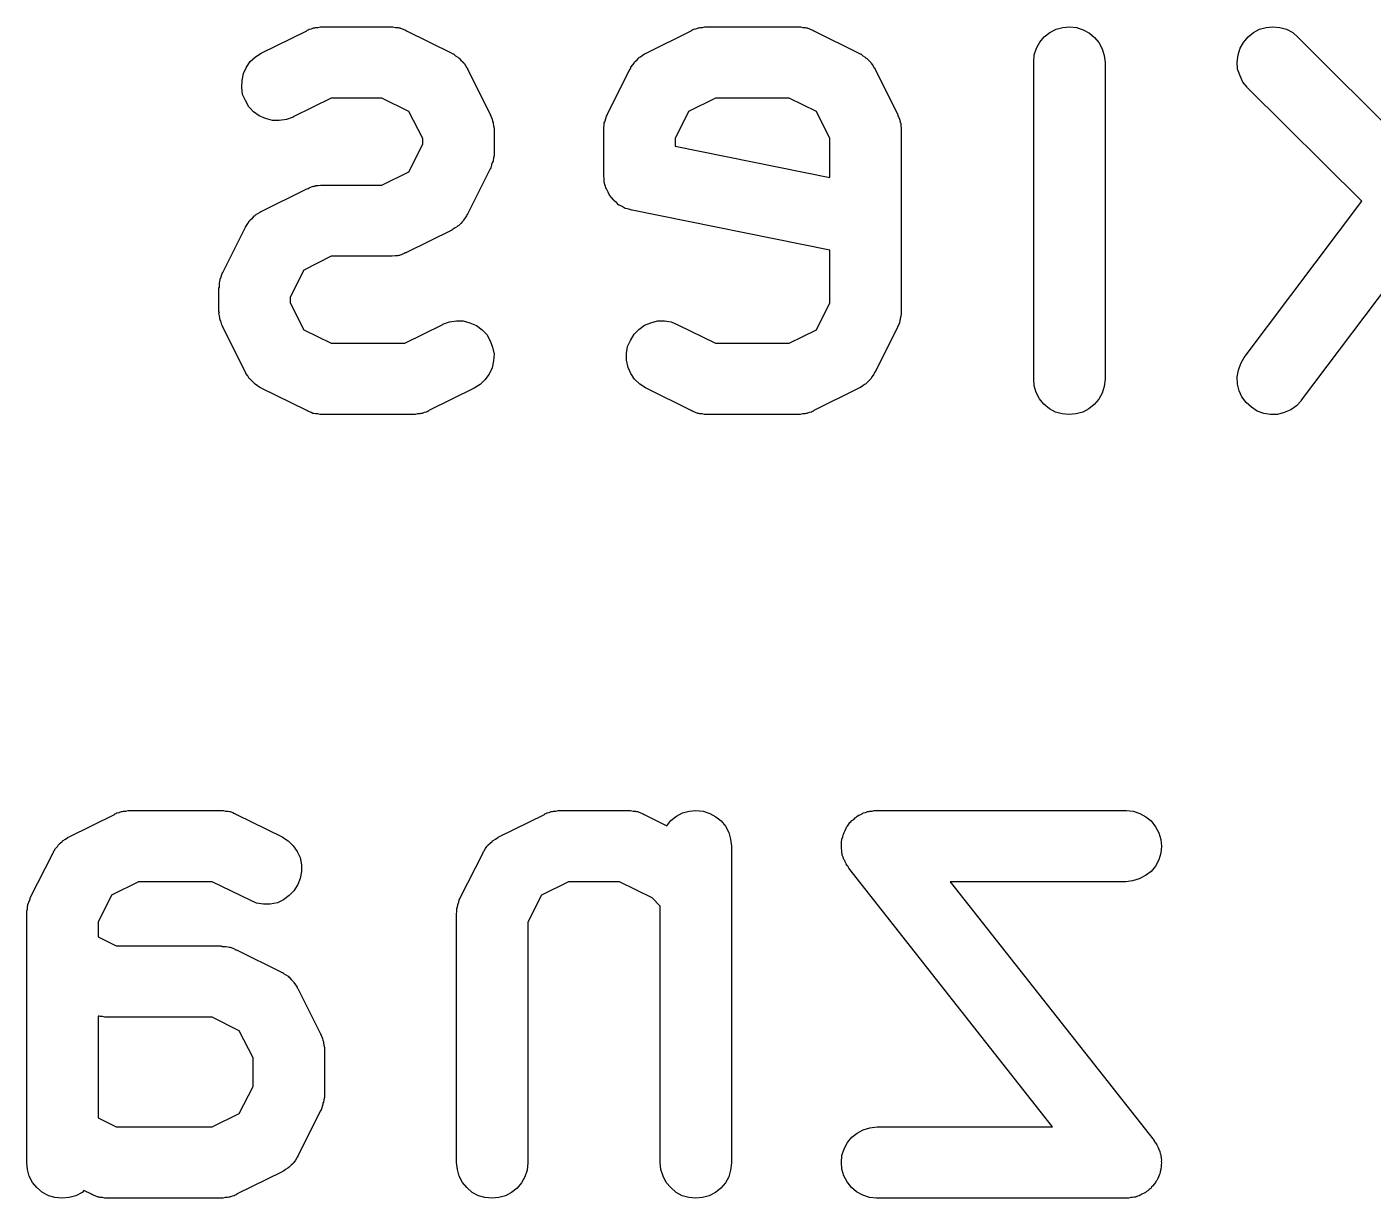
# Model space of a CAD drawing. Extents: x 131.5 to 184.4, y -145.8 to -137.7.
# Drawn here: x 153.344 to 156.177, y -142.167 to -139.701 of the extents above; entities that cross this region are included whole.
import ezdxf

# ---------------------------------------------------------------- set-up
doc = ezdxf.new("R2010")
doc.units = 0
doc.layers.add('BLACK', color=7, linetype='CONTINUOUS')

msp = doc.modelspace()

# ---------------------------------------------------------------- linework, layer by layer
at = {"layer": 'BLACK', "linetype": 'CONTINUOUS'}
for p, q in [((153.837, -139.756), (153.933, -139.709)), ((153.933, -139.709), (153.934, -139.708)), ((153.934, -139.708), (153.936, -139.707)), ((153.936, -139.707), (153.938, -139.706)), ((153.938, -139.706), (153.943, -139.705)), ((153.943, -139.705), (153.947, -139.703)), ((153.947, -139.703), (153.95, -139.703)), ((153.95, -139.703), (153.952, -139.702)), ((153.952, -139.702), (153.957, -139.702)), ((153.957, -139.702), (153.962, -139.701)), ((153.962, -139.701), (153.964, -139.701)), ((153.964, -139.701), (153.966, -139.701)), ((153.966, -139.701), (154.109, -139.701)), ((154.109, -139.701), (154.11, -139.701)), ((154.11, -139.701), (154.112, -139.701)), ((154.112, -139.701), (154.114, -139.701)), ((154.114, -139.701), (154.12, -139.702)), ((154.12, -139.702), (154.125, -139.702)), ((154.125, -139.702), (154.127, -139.703)), ((154.127, -139.703), (154.129, -139.703)), ((154.129, -139.703), (154.134, -139.705)), ((154.134, -139.705), (154.139, -139.707)), ((154.139, -139.707), (154.141, -139.708)), ((154.141, -139.708), (154.143, -139.709)), ((154.143, -139.709), (154.238, -139.756)), ((154.647, -139.756), (154.742, -139.709)), ((154.742, -139.709), (154.743, -139.708)), ((154.743, -139.708), (154.745, -139.707)), ((154.745, -139.707), (154.747, -139.706)), ((154.747, -139.706), (154.752, -139.705)), ((154.752, -139.705), (154.757, -139.703)), ((154.757, -139.703), (154.759, -139.703)), ((154.759, -139.703), (154.761, -139.702)), ((154.761, -139.702), (154.766, -139.702)), ((154.766, -139.702), (154.771, -139.701)), ((154.771, -139.701), (154.774, -139.701)), ((154.774, -139.701), (154.776, -139.701)), ((154.776, -139.701), (154.966, -139.701)), ((154.966, -139.701), (154.967, -139.701)), ((154.967, -139.701), (154.969, -139.701)), ((154.969, -139.701), (154.972, -139.701)), ((154.972, -139.701), (154.977, -139.702)), ((154.977, -139.702), (154.982, -139.702)), ((154.982, -139.702), (154.984, -139.703)), ((154.984, -139.703), (154.986, -139.703)), ((154.986, -139.703), (154.991, -139.705)), ((154.991, -139.705), (154.996, -139.707)), ((154.996, -139.707), (154.998, -139.708)), ((154.998, -139.708), (155, -139.709)), ((155, -139.709), (155.095, -139.756)), ((155.476, -139.733), (155.485, -139.722)), ((155.485, -139.722), (155.497, -139.713)), ((155.497, -139.713), (155.51, -139.706)), ((155.51, -139.706), (155.524, -139.702)), ((155.524, -139.702), (155.538, -139.701)), ((155.538, -139.701), (155.553, -139.702)), ((155.553, -139.702), (155.567, -139.707)), ((155.567, -139.707), (155.58, -139.714)), ((155.58, -139.714), (155.591, -139.723)), ((155.591, -139.723), (155.6, -139.734)), ((155.904, -139.734), (155.914, -139.722)), ((155.914, -139.722), (155.925, -139.713)), ((155.925, -139.713), (155.938, -139.706)), ((155.938, -139.706), (155.952, -139.702)), ((155.952, -139.702), (155.966, -139.701)), ((155.966, -139.701), (155.981, -139.702)), ((155.981, -139.702), (155.995, -139.706)), ((155.995, -139.706), (156.008, -139.713)), ((156.008, -139.713), (156.019, -139.723)), ((156.019, -139.723), (156.272, -139.976)), ((155.464, -139.76), (155.469, -139.746)), ((155.469, -139.746), (155.476, -139.733)), ((155.6, -139.734), (155.607, -139.747)), ((155.607, -139.747), (155.611, -139.761)), ((155.893, -139.76), (155.897, -139.746)), ((155.897, -139.746), (155.904, -139.734)), ((153.806, -139.786), (153.814, -139.774)), ((153.814, -139.774), (153.825, -139.764)), ((153.825, -139.764), (153.837, -139.756)), ((154.238, -139.756), (154.239, -139.757)), ((154.239, -139.757), (154.24, -139.758)), ((154.24, -139.758), (154.242, -139.758)), ((154.242, -139.758), (154.246, -139.762)), ((154.246, -139.762), (154.251, -139.765)), ((154.251, -139.765), (154.252, -139.766)), ((154.252, -139.766), (154.254, -139.767)), ((154.254, -139.767), (154.257, -139.771)), ((154.257, -139.771), (154.262, -139.775)), ((154.262, -139.775), (154.262, -139.776)), ((154.262, -139.776), (154.264, -139.777)), ((154.264, -139.777), (154.267, -139.782)), ((154.619, -139.781), (154.622, -139.777)), ((154.622, -139.777), (154.623, -139.775)), ((154.623, -139.775), (154.624, -139.774)), ((154.624, -139.774), (154.628, -139.77)), ((154.628, -139.77), (154.632, -139.766)), ((154.632, -139.766), (154.633, -139.765)), ((154.633, -139.765), (154.635, -139.764)), ((154.635, -139.764), (154.639, -139.761)), ((154.639, -139.761), (154.644, -139.758)), ((154.644, -139.758), (154.646, -139.757)), ((154.646, -139.757), (154.647, -139.756)), ((155.095, -139.756), (155.096, -139.757)), ((155.096, -139.757), (155.097, -139.758)), ((155.097, -139.758), (155.099, -139.758)), ((155.099, -139.758), (155.103, -139.762)), ((155.103, -139.762), (155.108, -139.765)), ((155.108, -139.765), (155.109, -139.766)), ((155.109, -139.766), (155.111, -139.767)), ((155.111, -139.767), (155.115, -139.771)), ((155.115, -139.771), (155.119, -139.775)), ((155.119, -139.775), (155.12, -139.776)), ((155.12, -139.776), (155.121, -139.777)), ((155.121, -139.777), (155.124, -139.782)), ((155.463, -139.775), (155.464, -139.76)), ((155.463, -139.776), (155.463, -139.775)), ((155.463, -140.442), (155.463, -139.776)), ((155.611, -139.761), (155.613, -139.776)), ((155.613, -139.776), (155.613, -140.442)), ((155.891, -139.775), (155.893, -139.76)), ((155.892, -139.79), (155.891, -139.775)), ((153.797, -139.814), (153.8, -139.799)), ((153.8, -139.799), (153.806, -139.786)), ((154.267, -139.782), (154.27, -139.787)), ((154.27, -139.787), (154.271, -139.788)), ((154.271, -139.788), (154.271, -139.79)), ((154.271, -139.79), (154.319, -139.885)), ((154.566, -139.885), (154.613, -139.79)), ((154.613, -139.79), (154.614, -139.789)), ((154.614, -139.789), (154.615, -139.787)), ((154.615, -139.786), (154.619, -139.781)), ((154.615, -139.787), (154.615, -139.786)), ((155.124, -139.782), (155.127, -139.787)), ((155.127, -139.787), (155.128, -139.788)), ((155.128, -139.788), (155.129, -139.79)), ((155.129, -139.79), (155.176, -139.885)), ((155.897, -139.804), (155.892, -139.79)), ((155.903, -139.817), (155.897, -139.804)), ((153.796, -139.828), (153.797, -139.814)), ((153.798, -139.843), (153.796, -139.828)), ((155.912, -139.828), (155.903, -139.817)), ((155.913, -139.829), (155.912, -139.828)), ((156.153, -140.068), (155.913, -139.829)), ((153.804, -139.856), (153.798, -139.843)), ((153.811, -139.869), (153.804, -139.856)), ((153.984, -139.851), (153.904, -139.89)), ((154.091, -139.851), (153.984, -139.851)), ((154.148, -139.879), (154.091, -139.851)), ((154.793, -139.851), (154.736, -139.879)), ((154.948, -139.851), (154.793, -139.851)), ((155.006, -139.879), (154.948, -139.851)), ((153.821, -139.88), (153.811, -139.869)), ((153.833, -139.888), (153.821, -139.88)), ((153.846, -139.894), (153.833, -139.888)), ((153.904, -139.891), (153.89, -139.896)), ((153.904, -139.89), (153.904, -139.891)), ((154.177, -139.936), (154.148, -139.879)), ((154.319, -139.885), (154.319, -139.886)), ((154.319, -139.886), (154.32, -139.888)), ((154.32, -139.888), (154.321, -139.89)), ((154.321, -139.89), (154.323, -139.895)), ((154.562, -139.894), (154.564, -139.889)), ((154.564, -139.889), (154.565, -139.887)), ((154.565, -139.887), (154.566, -139.885)), ((154.736, -139.879), (154.708, -139.936)), ((155.034, -139.936), (155.006, -139.879)), ((155.176, -139.885), (155.177, -139.886)), ((155.177, -139.886), (155.177, -139.888)), ((155.177, -139.888), (155.178, -139.89)), ((155.178, -139.89), (155.18, -139.895)), ((153.861, -139.898), (153.846, -139.894)), ((153.875, -139.898), (153.861, -139.898)), ((153.89, -139.896), (153.875, -139.898)), ((154.323, -139.895), (154.324, -139.9)), ((154.324, -139.9), (154.325, -139.902)), ((154.325, -139.902), (154.325, -139.904)), ((154.325, -139.904), (154.326, -139.909)), ((154.326, -139.909), (154.327, -139.914)), ((154.327, -139.914), (154.327, -139.916)), ((154.327, -139.916), (154.327, -139.919)), ((154.327, -139.919), (154.327, -139.966)), ((154.558, -139.913), (154.559, -139.908)), ((154.558, -139.915), (154.558, -139.913)), ((154.558, -139.918), (154.558, -139.915)), ((154.558, -139.919), (154.558, -139.918)), ((154.558, -140.014), (154.558, -139.919)), ((154.559, -139.903), (154.56, -139.901)), ((154.559, -139.908), (154.559, -139.903)), ((154.56, -139.901), (154.561, -139.899)), ((154.561, -139.899), (154.562, -139.894)), ((155.18, -139.895), (155.182, -139.9)), ((155.182, -139.9), (155.182, -139.902)), ((155.182, -139.902), (155.183, -139.904)), ((155.183, -139.904), (155.183, -139.909)), ((155.183, -139.909), (155.184, -139.914)), ((155.184, -139.914), (155.184, -139.916)), ((155.184, -139.916), (155.184, -139.919)), ((155.184, -139.919), (155.184, -140.3)), ((154.148, -140.006), (154.177, -139.948)), ((154.177, -139.948), (154.177, -139.936)), ((154.708, -139.936), (154.708, -139.952)), ((155.034, -140.018), (155.034, -139.936)), ((154.326, -139.977), (154.325, -139.982)), ((154.327, -139.972), (154.326, -139.977)), ((154.327, -139.966), (154.327, -139.967)), ((154.327, -139.967), (154.327, -139.969)), ((154.327, -139.969), (154.327, -139.972)), ((154.708, -139.952), (155.034, -140.018)), ((154.091, -140.034), (154.148, -140.006)), ((154.319, -140), (154.271, -140.095)), ((154.32, -139.998), (154.319, -140)), ((154.321, -139.996), (154.32, -139.998)), ((154.322, -139.991), (154.321, -139.996)), ((154.324, -139.986), (154.322, -139.991)), ((154.325, -139.984), (154.324, -139.986)), ((154.325, -139.982), (154.325, -139.984)), ((153.95, -140.036), (153.952, -140.035)), ((153.952, -140.035), (153.957, -140.035)), ((153.957, -140.035), (153.962, -140.034)), ((153.962, -140.034), (153.964, -140.034)), ((153.964, -140.034), (153.966, -140.034)), ((153.966, -140.034), (154.091, -140.034)), ((154.559, -140.021), (154.558, -140.014)), ((154.559, -140.028), (154.559, -140.021)), ((154.561, -140.035), (154.559, -140.028)), ((154.559, -140.028), (154.559, -140.028)), ((154.559, -140.028), (154.559, -140.028)), ((154.563, -140.042), (154.561, -140.035)), ((153.837, -140.09), (153.933, -140.042)), ((153.933, -140.042), (153.934, -140.042)), ((153.934, -140.042), (153.936, -140.041)), ((153.936, -140.041), (153.938, -140.04)), ((153.938, -140.04), (153.943, -140.038)), ((153.943, -140.038), (153.947, -140.036)), ((153.947, -140.036), (153.95, -140.036)), ((154.564, -140.042), (154.563, -140.042)), ((154.563, -140.042), (154.563, -140.042)), ((154.567, -140.049), (154.564, -140.042)), ((154.57, -140.055), (154.567, -140.049)), ((154.575, -140.061), (154.57, -140.055)), ((154.57, -140.055), (154.57, -140.055)), ((154.57, -140.055), (154.57, -140.055)), ((154.579, -140.066), (154.575, -140.061)), ((153.83, -140.094), (153.835, -140.091)), ((153.835, -140.091), (153.836, -140.09)), ((153.836, -140.09), (153.837, -140.09)), ((154.58, -140.067), (154.579, -140.066)), ((154.579, -140.066), (154.579, -140.066)), ((154.585, -140.071), (154.58, -140.067)), ((154.59, -140.076), (154.585, -140.071)), ((154.591, -140.076), (154.59, -140.076)), ((154.597, -140.079), (154.591, -140.076)), ((154.591, -140.076), (154.591, -140.076)), ((154.603, -140.083), (154.597, -140.079)), ((154.604, -140.083), (154.603, -140.083)), ((154.603, -140.083), (154.603, -140.083)), ((154.611, -140.085), (154.604, -140.083)), ((154.617, -140.087), (154.611, -140.085)), ((154.618, -140.087), (154.617, -140.087)), ((155.034, -140.171), (154.618, -140.087)), ((154.618, -140.087), (154.618, -140.087)), ((154.618, -140.087), (154.618, -140.087)), ((154.618, -140.087), (154.618, -140.087)), ((155.906, -140.397), (156.153, -140.068)), ((153.805, -140.121), (153.806, -140.119)), ((153.806, -140.119), (153.809, -140.115)), ((153.809, -140.115), (153.812, -140.11)), ((153.812, -140.11), (153.813, -140.109)), ((153.813, -140.109), (153.814, -140.107)), ((153.814, -140.107), (153.819, -140.104)), ((153.819, -140.104), (153.823, -140.099)), ((153.823, -140.099), (153.824, -140.098)), ((153.824, -140.098), (153.825, -140.097)), ((153.825, -140.097), (153.83, -140.094)), ((154.251, -140.12), (154.25, -140.121)), ((154.253, -140.119), (154.251, -140.12)), ((154.257, -140.115), (154.253, -140.119)), ((154.261, -140.111), (154.257, -140.115)), ((154.262, -140.109), (154.261, -140.111)), ((154.263, -140.108), (154.262, -140.109)), ((154.266, -140.103), (154.263, -140.108)), ((154.269, -140.099), (154.266, -140.103)), ((154.27, -140.097), (154.269, -140.099)), ((154.271, -140.096), (154.27, -140.097)), ((154.271, -140.095), (154.271, -140.096)), ((153.756, -140.218), (153.804, -140.123)), ((153.804, -140.122), (153.805, -140.121)), ((153.804, -140.123), (153.804, -140.122)), ((154.238, -140.129), (154.143, -140.176)), ((154.239, -140.128), (154.238, -140.129)), ((154.241, -140.127), (154.239, -140.128)), ((154.245, -140.124), (154.241, -140.127)), ((154.25, -140.121), (154.245, -140.124)), ((154.143, -140.176), (154.142, -140.177)), ((155.034, -140.282), (155.034, -140.171)), ((156.26, -140.176), (156.026, -140.487)), ((153.984, -140.184), (153.927, -140.213)), ((154.109, -140.184), (153.984, -140.184)), ((154.111, -140.184), (154.109, -140.184)), ((154.113, -140.184), (154.111, -140.184)), ((154.119, -140.183), (154.113, -140.184)), ((154.124, -140.183), (154.119, -140.183)), ((154.126, -140.182), (154.124, -140.183)), ((154.128, -140.182), (154.126, -140.182)), ((154.133, -140.18), (154.128, -140.182)), ((154.138, -140.178), (154.133, -140.18)), ((154.14, -140.177), (154.138, -140.178)), ((154.142, -140.177), (154.14, -140.177)), ((153.751, -140.232), (153.753, -140.227)), ((153.751, -140.234), (153.751, -140.232)), ((153.753, -140.227), (153.754, -140.222)), ((153.754, -140.222), (153.755, -140.22)), ((153.755, -140.22), (153.756, -140.218)), ((153.927, -140.213), (153.898, -140.27)), ((153.748, -140.251), (153.749, -140.249)), ((153.748, -140.252), (153.748, -140.251)), ((153.748, -140.3), (153.748, -140.252)), ((153.749, -140.241), (153.75, -140.236)), ((153.749, -140.246), (153.749, -140.241)), ((153.749, -140.249), (153.749, -140.246)), ((153.75, -140.236), (153.751, -140.234)), ((153.898, -140.27), (153.898, -140.282)), ((153.898, -140.282), (153.927, -140.339)), ((155.006, -140.339), (155.034, -140.282)), ((153.749, -140.302), (153.748, -140.3)), ((153.748, -140.304), (153.749, -140.302)), ((153.749, -140.309), (153.748, -140.304)), ((153.75, -140.314), (153.749, -140.309)), ((153.75, -140.316), (153.75, -140.314)), ((153.751, -140.318), (153.75, -140.316)), ((153.753, -140.323), (153.751, -140.318)), ((155.182, -140.317), (155.181, -140.319)), ((155.183, -140.31), (155.182, -140.315)), ((155.182, -140.315), (155.182, -140.317)), ((155.184, -140.305), (155.183, -140.31)), ((155.184, -140.3), (155.184, -140.301)), ((155.184, -140.301), (155.184, -140.303)), ((155.184, -140.303), (155.184, -140.305)), ((153.754, -140.328), (153.753, -140.323)), ((153.755, -140.33), (153.754, -140.328)), ((153.756, -140.332), (153.755, -140.33)), ((153.756, -140.333), (153.756, -140.332)), ((153.804, -140.428), (153.756, -140.333)), ((153.927, -140.339), (153.984, -140.367)), ((154.139, -140.367), (154.218, -140.328)), ((154.218, -140.328), (154.219, -140.327)), ((154.219, -140.327), (154.233, -140.322)), ((154.233, -140.322), (154.248, -140.32)), ((154.248, -140.32), (154.262, -140.32)), ((154.262, -140.32), (154.276, -140.324)), ((154.276, -140.324), (154.29, -140.33)), ((154.29, -140.33), (154.302, -140.339)), ((154.302, -140.339), (154.312, -140.349)), ((154.622, -140.348), (154.632, -140.338)), ((154.632, -140.338), (154.644, -140.329)), ((154.644, -140.329), (154.657, -140.324)), ((154.657, -140.324), (154.671, -140.32)), ((154.671, -140.32), (154.686, -140.32)), ((154.686, -140.32), (154.7, -140.322)), ((154.7, -140.322), (154.714, -140.328)), ((154.714, -140.328), (154.793, -140.367)), ((154.948, -140.367), (155.006, -140.339)), ((155.176, -140.333), (155.129, -140.428)), ((155.177, -140.331), (155.176, -140.333)), ((155.178, -140.329), (155.177, -140.331)), ((155.18, -140.324), (155.178, -140.329)), ((155.181, -140.319), (155.18, -140.324)), ((153.984, -140.367), (154.139, -140.367)), ((154.312, -140.349), (154.319, -140.362)), ((154.319, -140.362), (154.324, -140.375)), ((154.324, -140.375), (154.327, -140.39)), ((154.606, -140.389), (154.608, -140.374)), ((154.608, -140.374), (154.614, -140.361)), ((154.614, -140.361), (154.622, -140.348)), ((154.793, -140.367), (154.948, -140.367)), ((154.327, -140.39), (154.326, -140.404)), ((154.606, -140.403), (154.606, -140.389)), ((154.609, -140.418), (154.606, -140.403)), ((155.899, -140.41), (155.906, -140.397)), ((153.805, -140.43), (153.804, -140.428)), ((153.805, -140.431), (153.805, -140.43)), ((153.809, -140.436), (153.805, -140.431)), ((154.323, -140.419), (154.317, -140.432)), ((154.326, -140.404), (154.323, -140.419)), ((154.615, -140.431), (154.609, -140.418)), ((154.623, -140.443), (154.615, -140.431)), ((155.127, -140.431), (155.126, -140.432)), ((155.128, -140.429), (155.127, -140.431)), ((155.129, -140.428), (155.128, -140.429)), ((155.891, -140.438), (155.894, -140.424)), ((155.894, -140.424), (155.899, -140.41)), ((153.812, -140.441), (153.809, -140.436)), ((153.813, -140.442), (153.812, -140.441)), ((153.814, -140.443), (153.813, -140.442)), ((153.818, -140.447), (153.814, -140.443)), ((153.822, -140.451), (153.818, -140.447)), ((153.823, -140.452), (153.822, -140.451)), ((153.824, -140.453), (153.823, -140.452)), ((153.829, -140.457), (153.824, -140.453)), ((153.834, -140.46), (153.829, -140.457)), ((153.835, -140.46), (153.834, -140.46)), ((153.836, -140.461), (153.835, -140.46)), ((154.298, -140.454), (154.285, -140.462)), ((154.308, -140.444), (154.298, -140.454)), ((154.317, -140.432), (154.308, -140.444)), ((154.634, -140.453), (154.623, -140.443)), ((154.646, -140.461), (154.634, -140.453)), ((155.098, -140.46), (155.096, -140.461)), ((155.103, -140.457), (155.098, -140.46)), ((155.107, -140.454), (155.103, -140.457)), ((155.109, -140.453), (155.107, -140.454)), ((155.11, -140.452), (155.109, -140.453)), ((155.114, -140.448), (155.11, -140.452)), ((155.118, -140.444), (155.114, -140.448)), ((155.119, -140.443), (155.118, -140.444)), ((155.12, -140.442), (155.119, -140.443)), ((155.123, -140.437), (155.12, -140.442)), ((155.126, -140.432), (155.123, -140.437)), ((155.464, -140.457), (155.463, -140.442)), ((155.468, -140.471), (155.464, -140.457)), ((155.611, -140.458), (155.607, -140.472)), ((155.613, -140.443), (155.611, -140.458)), ((155.613, -140.442), (155.613, -140.443)), ((155.892, -140.453), (155.891, -140.438)), ((155.895, -140.467), (155.892, -140.453)), ((153.837, -140.462), (153.836, -140.461)), ((153.933, -140.509), (153.837, -140.462)), ((154.285, -140.462), (154.19, -140.509)), ((154.647, -140.462), (154.646, -140.461)), ((154.742, -140.509), (154.647, -140.462)), ((155.095, -140.462), (155, -140.509)), ((155.096, -140.461), (155.095, -140.462)), ((155.475, -140.484), (155.468, -140.471)), ((155.484, -140.495), (155.475, -140.484)), ((155.6, -140.485), (155.59, -140.496)), ((155.607, -140.472), (155.6, -140.485)), ((155.901, -140.48), (155.895, -140.467)), ((155.91, -140.492), (155.901, -140.48)), ((156.026, -140.488), (156.016, -140.499)), ((156.026, -140.487), (156.026, -140.488)), ((153.935, -140.51), (153.933, -140.509)), ((153.937, -140.511), (153.935, -140.51)), ((153.942, -140.513), (153.937, -140.511)), ((153.946, -140.515), (153.942, -140.513)), ((153.948, -140.515), (153.946, -140.515)), ((153.951, -140.516), (153.948, -140.515)), ((153.956, -140.516), (153.951, -140.516)), ((153.961, -140.517), (153.956, -140.516)), ((154.166, -140.516), (154.161, -140.517)), ((154.171, -140.516), (154.166, -140.516)), ((154.173, -140.515), (154.171, -140.516)), ((154.176, -140.515), (154.173, -140.515)), ((154.18, -140.513), (154.176, -140.515)), ((154.185, -140.512), (154.18, -140.513)), ((154.187, -140.511), (154.185, -140.512)), ((154.189, -140.51), (154.187, -140.511)), ((154.19, -140.509), (154.189, -140.51)), ((154.744, -140.51), (154.742, -140.509)), ((154.746, -140.511), (154.744, -140.51)), ((154.751, -140.513), (154.746, -140.511)), ((154.756, -140.515), (154.751, -140.513)), ((154.758, -140.515), (154.756, -140.515)), ((154.76, -140.516), (154.758, -140.515)), ((154.765, -140.516), (154.76, -140.516)), ((154.77, -140.517), (154.765, -140.516)), ((154.976, -140.516), (154.971, -140.517)), ((154.981, -140.516), (154.976, -140.516)), ((154.983, -140.515), (154.981, -140.516)), ((154.985, -140.515), (154.983, -140.515)), ((154.99, -140.513), (154.985, -140.515)), ((154.995, -140.512), (154.99, -140.513)), ((154.997, -140.511), (154.995, -140.512)), ((154.999, -140.51), (154.997, -140.511)), ((155, -140.509), (154.999, -140.51)), ((155.496, -140.505), (155.484, -140.495)), ((155.509, -140.512), (155.496, -140.505)), ((155.523, -140.516), (155.509, -140.512)), ((155.537, -140.517), (155.523, -140.516)), ((155.552, -140.516), (155.537, -140.517)), ((155.566, -140.512), (155.552, -140.516)), ((155.579, -140.505), (155.566, -140.512)), ((155.59, -140.496), (155.579, -140.505)), ((155.921, -140.502), (155.91, -140.492)), ((155.933, -140.51), (155.921, -140.502)), ((155.947, -140.515), (155.933, -140.51)), ((155.961, -140.517), (155.947, -140.515)), ((155.99, -140.513), (155.976, -140.517)), ((156.004, -140.507), (155.99, -140.513)), ((156.016, -140.499), (156.004, -140.507)), ((153.963, -140.517), (153.961, -140.517)), ((153.965, -140.517), (153.963, -140.517)), ((153.966, -140.517), (153.965, -140.517)), ((154.157, -140.517), (153.966, -140.517)), ((154.159, -140.517), (154.157, -140.517)), ((154.161, -140.517), (154.159, -140.517)), ((154.772, -140.517), (154.77, -140.517)), ((154.775, -140.517), (154.772, -140.517)), ((154.776, -140.517), (154.775, -140.517)), ((154.966, -140.517), (154.776, -140.517)), ((154.968, -140.517), (154.966, -140.517)), ((154.971, -140.517), (154.968, -140.517)), ((155.976, -140.517), (155.961, -140.517)), ((153.433, -141.406), (153.528, -141.359)), ((153.528, -141.359), (153.529, -141.358)), ((153.529, -141.358), (153.531, -141.357)), ((153.531, -141.357), (153.533, -141.356)), ((153.533, -141.356), (153.538, -141.355)), ((153.538, -141.355), (153.543, -141.353)), ((153.543, -141.353), (153.545, -141.353)), ((153.545, -141.353), (153.547, -141.352)), ((153.547, -141.352), (153.552, -141.352)), ((153.552, -141.352), (153.557, -141.351)), ((153.557, -141.351), (153.559, -141.351)), ((153.559, -141.351), (153.561, -141.351)), ((153.561, -141.351), (153.752, -141.351)), ((153.752, -141.351), (153.753, -141.351)), ((153.753, -141.351), (153.755, -141.351)), ((153.755, -141.351), (153.757, -141.351)), ((153.757, -141.351), (153.762, -141.352)), ((153.762, -141.352), (153.767, -141.352)), ((153.767, -141.352), (153.77, -141.353)), ((153.77, -141.353), (153.772, -141.353)), ((153.772, -141.353), (153.777, -141.355)), ((153.777, -141.355), (153.781, -141.357)), ((153.781, -141.357), (153.783, -141.358)), ((153.783, -141.358), (153.785, -141.359)), ((153.785, -141.359), (153.881, -141.406)), ((154.337, -141.406), (154.433, -141.359)), ((154.433, -141.359), (154.434, -141.358)), ((154.434, -141.358), (154.436, -141.357)), ((154.436, -141.357), (154.438, -141.356)), ((154.438, -141.356), (154.443, -141.355)), ((154.443, -141.355), (154.447, -141.353)), ((154.447, -141.353), (154.45, -141.353)), ((154.45, -141.353), (154.452, -141.352)), ((154.452, -141.352), (154.457, -141.352)), ((154.457, -141.352), (154.462, -141.351)), ((154.462, -141.351), (154.464, -141.351)), ((154.464, -141.351), (154.466, -141.351)), ((154.466, -141.351), (154.609, -141.351)), ((154.609, -141.351), (154.61, -141.351)), ((154.61, -141.351), (154.612, -141.351)), ((154.612, -141.351), (154.614, -141.351)), ((154.614, -141.351), (154.62, -141.352)), ((154.62, -141.352), (154.625, -141.352)), ((154.625, -141.352), (154.627, -141.353)), ((154.627, -141.353), (154.629, -141.353)), ((154.629, -141.353), (154.634, -141.355)), ((154.634, -141.355), (154.639, -141.357)), ((154.639, -141.357), (154.641, -141.358)), ((154.641, -141.358), (154.643, -141.359)), ((154.643, -141.359), (154.691, -141.383)), ((154.699, -141.372), (154.711, -141.363)), ((154.711, -141.363), (154.724, -141.356)), ((154.724, -141.356), (154.738, -141.352)), ((154.738, -141.352), (154.752, -141.351)), ((154.752, -141.351), (154.767, -141.352)), ((154.767, -141.352), (154.781, -141.357)), ((154.781, -141.357), (154.794, -141.364)), ((154.794, -141.364), (154.805, -141.373)), ((155.084, -141.37), (155.087, -141.366)), ((155.087, -141.366), (155.089, -141.365)), ((155.089, -141.365), (155.091, -141.363)), ((155.091, -141.363), (155.095, -141.361)), ((155.095, -141.361), (155.099, -141.359)), ((155.099, -141.359), (155.102, -141.358)), ((155.102, -141.358), (155.104, -141.356)), ((155.104, -141.356), (155.109, -141.355)), ((155.109, -141.355), (155.113, -141.353)), ((155.113, -141.353), (155.116, -141.353)), ((155.116, -141.353), (155.118, -141.352)), ((155.118, -141.352), (155.123, -141.352)), ((155.123, -141.352), (155.127, -141.351)), ((155.127, -141.351), (155.13, -141.351)), ((155.13, -141.351), (155.133, -141.351)), ((155.133, -141.351), (155.657, -141.351)), ((155.657, -141.351), (155.658, -141.351)), ((155.658, -141.351), (155.672, -141.352)), ((155.672, -141.352), (155.686, -141.357)), ((155.686, -141.357), (155.699, -141.364)), ((155.699, -141.364), (155.71, -141.373)), ((154.691, -141.383), (154.699, -141.372)), ((154.805, -141.373), (154.814, -141.384)), ((154.814, -141.384), (154.821, -141.397)), ((155.064, -141.397), (155.066, -141.393)), ((155.066, -141.393), (155.068, -141.388)), ((155.068, -141.388), (155.069, -141.386)), ((155.069, -141.386), (155.071, -141.384)), ((155.071, -141.384), (155.074, -141.38)), ((155.074, -141.38), (155.076, -141.376)), ((155.076, -141.376), (155.078, -141.375)), ((155.078, -141.375), (155.08, -141.372)), ((155.08, -141.372), (155.084, -141.37)), ((155.71, -141.373), (155.719, -141.385)), ((155.719, -141.385), (155.726, -141.398)), ((153.41, -141.424), (153.414, -141.42)), ((153.414, -141.42), (153.418, -141.416)), ((153.418, -141.416), (153.419, -141.415)), ((153.419, -141.415), (153.42, -141.414)), ((153.42, -141.414), (153.425, -141.411)), ((153.425, -141.411), (153.43, -141.408)), ((153.43, -141.408), (153.431, -141.407)), ((153.431, -141.407), (153.433, -141.406)), ((153.881, -141.406), (153.882, -141.407)), ((153.882, -141.407), (153.894, -141.415)), ((153.894, -141.415), (153.904, -141.425)), ((154.314, -141.424), (154.319, -141.42)), ((154.319, -141.42), (154.323, -141.416)), ((154.323, -141.416), (154.324, -141.415)), ((154.324, -141.415), (154.325, -141.414)), ((154.325, -141.414), (154.33, -141.411)), ((154.33, -141.411), (154.335, -141.408)), ((154.335, -141.408), (154.336, -141.407)), ((154.336, -141.407), (154.337, -141.406)), ((154.821, -141.397), (154.825, -141.411)), ((154.825, -141.411), (154.827, -141.426)), ((155.058, -141.416), (155.059, -141.413)), ((155.058, -141.421), (155.058, -141.416)), ((155.058, -141.425), (155.058, -141.421)), ((155.059, -141.411), (155.061, -141.406)), ((155.059, -141.413), (155.059, -141.411)), ((155.061, -141.406), (155.062, -141.402)), ((155.062, -141.402), (155.063, -141.399)), ((155.063, -141.399), (155.064, -141.397)), ((155.726, -141.398), (155.73, -141.412)), ((155.73, -141.412), (155.732, -141.426)), ((153.351, -141.535), (153.399, -141.44)), ((153.399, -141.44), (153.4, -141.439)), ((153.4, -141.437), (153.401, -141.436)), ((153.4, -141.439), (153.4, -141.437)), ((153.401, -141.436), (153.404, -141.431)), ((153.404, -141.431), (153.408, -141.427)), ((153.408, -141.427), (153.409, -141.425)), ((153.409, -141.425), (153.41, -141.424)), ((153.904, -141.425), (153.913, -141.437)), ((153.913, -141.437), (153.919, -141.45)), ((153.919, -141.45), (153.922, -141.465)), ((154.256, -141.535), (154.304, -141.44)), ((154.304, -141.439), (154.305, -141.437)), ((154.304, -141.44), (154.304, -141.439)), ((154.305, -141.437), (154.306, -141.436)), ((154.306, -141.436), (154.309, -141.431)), ((154.309, -141.431), (154.312, -141.427)), ((154.312, -141.427), (154.313, -141.425)), ((154.313, -141.425), (154.314, -141.424)), ((154.827, -141.426), (154.827, -142.092)), ((155.058, -141.428), (155.058, -141.425)), ((155.058, -141.431), (155.058, -141.428)), ((155.059, -141.435), (155.058, -141.431)), ((155.059, -141.44), (155.059, -141.435)), ((155.06, -141.442), (155.059, -141.44)), ((155.06, -141.445), (155.06, -141.442)), ((155.062, -141.449), (155.06, -141.445)), ((155.063, -141.454), (155.062, -141.449)), ((155.73, -141.441), (155.726, -141.455)), ((155.732, -141.426), (155.73, -141.441)), ((153.922, -141.479), (153.919, -141.494)), ((153.922, -141.465), (153.922, -141.479)), ((155.065, -141.456), (155.063, -141.454)), ((155.066, -141.459), (155.065, -141.456)), ((155.068, -141.463), (155.066, -141.459)), ((155.07, -141.467), (155.068, -141.463)), ((155.072, -141.469), (155.07, -141.467)), ((155.073, -141.471), (155.072, -141.469)), ((155.074, -141.472), (155.073, -141.471)), ((155.502, -142.017), (155.074, -141.472)), ((155.71, -141.479), (155.698, -141.488)), ((155.719, -141.468), (155.71, -141.479)), ((155.726, -141.455), (155.719, -141.468)), ((153.579, -141.501), (153.522, -141.529)), ((153.734, -141.501), (153.579, -141.501)), ((153.814, -141.54), (153.734, -141.501)), ((153.914, -141.507), (153.906, -141.52)), ((153.919, -141.494), (153.914, -141.507)), ((154.484, -141.501), (154.427, -141.529)), ((154.591, -141.501), (154.484, -141.501)), ((154.66, -141.535), (154.591, -141.501)), ((155.657, -141.501), (155.287, -141.501)), ((155.287, -141.501), (155.716, -142.046)), ((155.671, -141.499), (155.657, -141.501)), ((155.685, -141.495), (155.671, -141.499)), ((155.698, -141.488), (155.685, -141.495)), ((153.351, -141.537), (153.351, -141.535)), ((153.522, -141.529), (153.494, -141.586)), ((153.896, -141.53), (153.884, -141.539)), ((153.906, -141.52), (153.896, -141.53)), ((154.255, -141.537), (154.256, -141.535)), ((154.427, -141.529), (154.398, -141.586)), ((154.677, -141.552), (154.66, -141.535)), ((153.344, -141.563), (153.345, -141.558)), ((153.344, -141.565), (153.344, -141.563)), ((153.344, -141.568), (153.344, -141.565)), ((153.345, -141.553), (153.346, -141.551)), ((153.345, -141.558), (153.345, -141.553)), ((153.346, -141.549), (153.348, -141.544)), ((153.346, -141.551), (153.346, -141.549)), ((153.348, -141.544), (153.35, -141.539)), ((153.35, -141.539), (153.351, -141.537)), ((153.827, -141.546), (153.814, -141.54)), ((153.842, -141.548), (153.827, -141.546)), ((153.856, -141.548), (153.842, -141.548)), ((153.871, -141.545), (153.856, -141.548)), ((153.884, -141.539), (153.871, -141.545)), ((154.248, -141.568), (154.249, -141.565)), ((154.249, -141.558), (154.25, -141.553)), ((154.249, -141.563), (154.249, -141.558)), ((154.249, -141.565), (154.249, -141.563)), ((154.25, -141.553), (154.251, -141.551)), ((154.251, -141.549), (154.253, -141.544)), ((154.251, -141.551), (154.251, -141.549)), ((154.253, -141.544), (154.254, -141.539)), ((154.254, -141.539), (154.255, -141.537)), ((154.677, -142.092), (154.677, -141.552)), ((153.344, -141.569), (153.344, -141.568)), ((153.344, -142.092), (153.344, -141.569)), ((153.494, -141.586), (153.494, -141.617)), ((154.248, -141.569), (154.248, -141.568)), ((154.248, -142.092), (154.248, -141.569)), ((154.398, -141.586), (154.398, -142.092)), ((153.494, -141.617), (153.532, -141.636)), ((153.532, -141.636), (153.752, -141.636)), ((153.752, -141.636), (153.753, -141.636)), ((153.753, -141.636), (153.755, -141.637)), ((153.755, -141.637), (153.757, -141.637)), ((153.757, -141.637), (153.762, -141.637)), ((153.762, -141.637), (153.767, -141.638)), ((153.767, -141.638), (153.77, -141.639)), ((153.77, -141.639), (153.772, -141.639)), ((153.772, -141.639), (153.777, -141.641)), ((153.777, -141.641), (153.781, -141.642)), ((153.781, -141.642), (153.783, -141.644)), ((153.783, -141.644), (153.785, -141.644)), ((153.785, -141.644), (153.881, -141.692)), ((153.881, -141.692), (153.882, -141.692)), ((153.882, -141.692), (153.883, -141.693)), ((153.883, -141.693), (153.884, -141.694)), ((153.884, -141.694), (153.889, -141.697)), ((153.889, -141.697), (153.894, -141.7)), ((153.894, -141.7), (153.895, -141.702)), ((153.895, -141.702), (153.896, -141.702)), ((153.896, -141.702), (153.9, -141.707)), ((153.9, -141.707), (153.904, -141.711)), ((153.904, -141.711), (153.905, -141.712)), ((153.905, -141.712), (153.906, -141.713)), ((153.906, -141.713), (153.909, -141.718)), ((153.909, -141.718), (153.913, -141.723)), ((153.913, -141.723), (153.913, -141.724)), ((153.913, -141.724), (153.914, -141.726)), ((153.914, -141.726), (153.962, -141.821)), ((153.496, -141.784), (153.494, -141.784)), ((153.494, -141.784), (153.494, -141.784)), ((153.494, -141.784), (153.494, -141.998)), ((153.498, -141.785), (153.496, -141.784)), ((153.503, -141.785), (153.498, -141.785)), ((153.508, -141.786), (153.503, -141.785)), ((153.511, -141.786), (153.508, -141.786)), ((153.513, -141.786), (153.511, -141.786)), ((153.514, -141.786), (153.513, -141.786)), ((153.734, -141.786), (153.514, -141.786)), ((153.791, -141.815), (153.734, -141.786)), ((153.82, -141.872), (153.791, -141.815)), ((153.962, -141.821), (153.962, -141.822)), ((153.962, -141.822), (153.963, -141.824)), ((153.963, -141.824), (153.964, -141.826)), ((153.964, -141.826), (153.966, -141.831)), ((153.966, -141.831), (153.967, -141.835)), ((153.967, -141.835), (153.968, -141.838)), ((153.968, -141.838), (153.968, -141.84)), ((153.968, -141.84), (153.969, -141.845)), ((153.969, -141.845), (153.97, -141.85)), ((153.82, -141.932), (153.82, -141.872)), ((153.97, -141.85), (153.97, -141.852)), ((153.97, -141.852), (153.97, -141.854)), ((153.97, -141.854), (153.97, -141.95)), ((153.791, -141.989), (153.82, -141.932)), ((153.969, -141.96), (153.968, -141.965)), ((153.97, -141.955), (153.969, -141.96)), ((153.97, -141.95), (153.97, -141.951)), ((153.97, -141.951), (153.97, -141.953)), ((153.97, -141.953), (153.97, -141.955)), ((153.734, -142.017), (153.791, -141.989)), ((153.962, -141.983), (153.914, -142.078)), ((153.963, -141.981), (153.962, -141.983)), ((153.964, -141.979), (153.963, -141.981)), ((153.965, -141.974), (153.964, -141.979)), ((153.967, -141.969), (153.965, -141.974)), ((153.968, -141.965), (153.967, -141.967)), ((153.967, -141.967), (153.967, -141.969)), ((153.494, -141.998), (153.532, -142.017)), ((153.532, -142.017), (153.734, -142.017)), ((155.118, -142.019), (155.133, -142.017)), ((155.133, -142.017), (155.502, -142.017)), ((155.071, -142.05), (155.08, -142.039)), ((155.08, -142.039), (155.091, -142.03)), ((155.091, -142.03), (155.104, -142.023)), ((155.104, -142.023), (155.118, -142.019)), ((155.716, -142.046), (155.716, -142.047)), ((155.059, -142.077), (155.064, -142.063)), ((155.064, -142.063), (155.071, -142.05)), ((155.716, -142.047), (155.718, -142.049)), ((155.718, -142.049), (155.719, -142.051)), ((155.719, -142.051), (155.722, -142.055)), ((155.722, -142.055), (155.724, -142.059)), ((155.724, -142.059), (155.725, -142.062)), ((155.725, -142.062), (155.726, -142.064)), ((155.726, -142.064), (155.728, -142.069)), ((155.728, -142.069), (155.729, -142.073)), ((155.729, -142.073), (155.73, -142.076)), ((153.345, -142.107), (153.344, -142.092)), ((153.894, -142.103), (153.893, -142.104)), ((153.896, -142.102), (153.894, -142.103)), ((153.9, -142.098), (153.896, -142.102)), ((153.904, -142.094), (153.9, -142.098)), ((153.905, -142.093), (153.904, -142.094)), ((153.906, -142.092), (153.905, -142.093)), ((153.909, -142.087), (153.906, -142.092)), ((153.912, -142.082), (153.909, -142.087)), ((153.913, -142.081), (153.912, -142.082)), ((153.914, -142.079), (153.913, -142.081)), ((153.914, -142.078), (153.914, -142.079)), ((154.25, -142.107), (154.248, -142.092)), ((154.398, -142.093), (154.397, -142.108)), ((154.398, -142.092), (154.398, -142.093)), ((154.678, -142.107), (154.677, -142.092)), ((154.827, -142.093), (154.825, -142.108)), ((154.827, -142.092), (154.827, -142.093)), ((155.058, -142.092), (155.059, -142.077)), ((155.059, -142.106), (155.058, -142.092)), ((155.73, -142.076), (155.73, -142.078)), ((155.73, -142.078), (155.731, -142.083)), ((155.731, -142.102), (155.73, -142.105)), ((155.731, -142.083), (155.732, -142.087)), ((155.732, -142.087), (155.731, -142.09)), ((155.731, -142.09), (155.732, -142.093)), ((155.732, -142.093), (155.731, -142.097)), ((155.731, -142.097), (155.731, -142.102)), ((153.349, -142.121), (153.345, -142.107)), ((153.356, -142.134), (153.349, -142.121)), ((153.881, -142.112), (153.785, -142.159)), ((153.882, -142.111), (153.881, -142.112)), ((153.884, -142.11), (153.882, -142.111)), ((153.888, -142.107), (153.884, -142.11)), ((153.893, -142.104), (153.888, -142.107)), ((154.254, -142.121), (154.25, -142.107)), ((154.261, -142.134), (154.254, -142.121)), ((154.392, -142.122), (154.385, -142.135)), ((154.397, -142.108), (154.392, -142.122)), ((154.683, -142.121), (154.678, -142.107)), ((154.689, -142.134), (154.683, -142.121)), ((154.821, -142.122), (154.814, -142.135)), ((154.825, -142.108), (154.821, -142.122)), ((155.063, -142.12), (155.059, -142.106)), ((155.07, -142.133), (155.063, -142.12)), ((155.722, -142.13), (155.72, -142.132)), ((155.724, -142.126), (155.722, -142.13)), ((155.726, -142.121), (155.724, -142.126)), ((155.727, -142.119), (155.726, -142.121)), ((155.728, -142.116), (155.727, -142.119)), ((155.729, -142.112), (155.728, -142.116)), ((155.73, -142.107), (155.729, -142.112)), ((155.73, -142.105), (155.73, -142.107)), ((153.365, -142.145), (153.356, -142.134)), ((153.377, -142.155), (153.365, -142.145)), ((153.39, -142.162), (153.377, -142.155)), ((153.46, -142.155), (153.447, -142.162)), ((153.464, -142.151), (153.46, -142.155)), ((153.48, -142.159), (153.464, -142.151)), ((153.482, -142.16), (153.48, -142.159)), ((153.785, -142.159), (153.785, -142.16)), ((154.27, -142.145), (154.261, -142.134)), ((154.281, -142.155), (154.27, -142.145)), ((154.294, -142.162), (154.281, -142.155)), ((154.364, -142.155), (154.351, -142.162)), ((154.376, -142.146), (154.364, -142.155)), ((154.385, -142.135), (154.376, -142.146)), ((154.699, -142.145), (154.689, -142.134)), ((154.71, -142.155), (154.699, -142.145)), ((154.723, -142.162), (154.71, -142.155)), ((154.793, -142.155), (154.78, -142.162)), ((154.804, -142.146), (154.793, -142.155)), ((154.814, -142.135), (154.804, -142.146)), ((155.079, -142.145), (155.07, -142.133)), ((155.09, -142.154), (155.079, -142.145)), ((155.103, -142.161), (155.09, -142.154)), ((155.69, -142.159), (155.688, -142.16)), ((155.694, -142.157), (155.69, -142.159)), ((155.698, -142.155), (155.694, -142.157)), ((155.7, -142.153), (155.698, -142.155)), ((155.703, -142.152), (155.7, -142.153)), ((155.706, -142.149), (155.703, -142.152)), ((155.71, -142.146), (155.706, -142.149)), ((155.711, -142.143), (155.71, -142.146)), ((155.713, -142.142), (155.711, -142.143)), ((155.716, -142.138), (155.713, -142.142)), ((155.719, -142.134), (155.716, -142.138)), ((155.72, -142.132), (155.719, -142.134)), ((153.403, -142.166), (153.39, -142.162)), ((153.418, -142.167), (153.403, -142.166)), ((153.433, -142.166), (153.418, -142.167)), ((153.447, -142.162), (153.433, -142.166)), ((153.484, -142.161), (153.482, -142.16)), ((153.489, -142.163), (153.484, -142.161)), ((153.494, -142.165), (153.489, -142.163)), ((153.496, -142.165), (153.494, -142.165)), ((153.498, -142.166), (153.496, -142.165)), ((153.503, -142.166), (153.498, -142.166)), ((153.508, -142.167), (153.503, -142.166)), ((153.511, -142.167), (153.508, -142.167)), ((153.513, -142.167), (153.511, -142.167)), ((153.514, -142.167), (153.513, -142.167)), ((153.752, -142.167), (153.514, -142.167)), ((153.754, -142.167), (153.752, -142.167)), ((153.756, -142.167), (153.754, -142.167)), ((153.761, -142.166), (153.756, -142.167)), ((153.766, -142.166), (153.761, -142.166)), ((153.769, -142.165), (153.766, -142.166)), ((153.771, -142.165), (153.769, -142.165)), ((153.776, -142.163), (153.771, -142.165)), ((153.78, -142.162), (153.776, -142.163)), ((153.782, -142.161), (153.78, -142.162)), ((153.785, -142.16), (153.782, -142.161)), ((154.308, -142.166), (154.294, -142.162)), ((154.323, -142.167), (154.308, -142.166)), ((154.337, -142.166), (154.323, -142.167)), ((154.351, -142.162), (154.337, -142.166)), ((154.737, -142.166), (154.723, -142.162)), ((154.751, -142.167), (154.737, -142.166)), ((154.766, -142.166), (154.751, -142.167)), ((154.78, -142.162), (154.766, -142.166)), ((155.117, -142.166), (155.103, -142.161)), ((155.132, -142.167), (155.117, -142.166)), ((155.133, -142.167), (155.132, -142.167)), ((155.657, -142.167), (155.133, -142.167)), ((155.659, -142.167), (155.657, -142.167)), ((155.662, -142.167), (155.659, -142.167)), ((155.667, -142.166), (155.662, -142.167)), ((155.671, -142.166), (155.667, -142.166)), ((155.674, -142.165), (155.671, -142.166)), ((155.677, -142.165), (155.674, -142.165)), ((155.681, -142.163), (155.677, -142.165)), ((155.685, -142.162), (155.681, -142.163)), ((155.688, -142.16), (155.685, -142.162))]:
    msp.add_line(p, q, dxfattribs=at)

doc.saveas('drawing.dxf')
